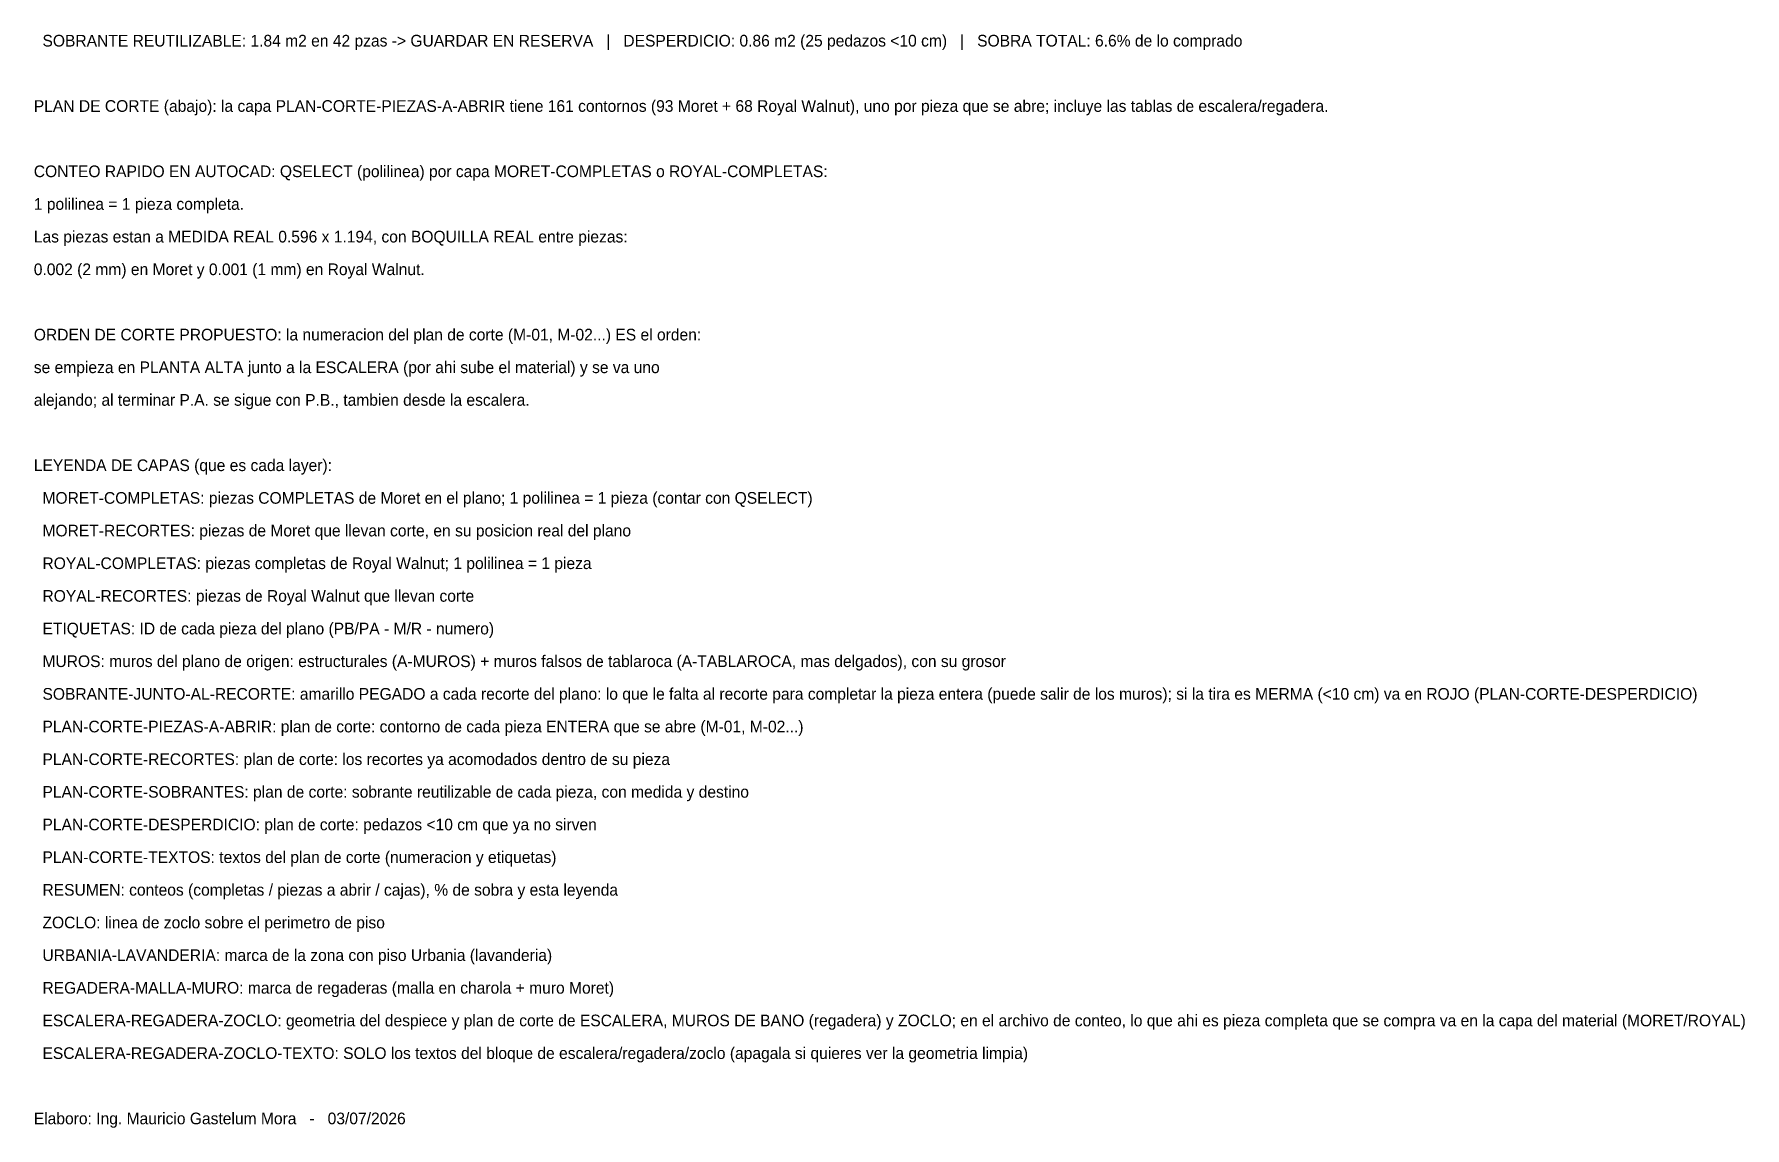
# Model space of a CAD drawing. Header units: metres. Extents: x 305.3 to 390.9, y -184.6 to -119.2.
# Drawn here: x 316.46 to 338.46, y -175.96 to -161.9 of the extents above; entities that cross this region are included whole.
import ezdxf
from ezdxf.enums import TextEntityAlignment as Align

# ---------------------------------------------------------------- set-up
doc = ezdxf.new("R2010")
doc.units = ezdxf.units.M
doc.layers.add('RESUMEN', color=5, linetype='Continuous')

msp = doc.modelspace()

# ---------------------------------------------------------------- texts
at = {"layer": 'RESUMEN'}
for s, p in [('  SOBRANTE REUTILIZABLE: 1.84 m2 en 42 pzas -> GUARDAR EN RESERVA   |   DESPERDICIO: 0.86 m2 (25 pedazos <10 cm)   |   SOBRA TOTAL: 6.6% de lo comprado', (316.459, -161.984)), ('PLAN DE CORTE (abajo): la capa PLAN-CORTE-PIEZAS-A-ABRIR tiene 161 contornos (93 Moret + 68 Royal Walnut), uno por pieza que se abre; incluye las tablas de escalera/regadera.', (316.459, -162.824)), ('CONTEO RAPIDO EN AUTOCAD: QSELECT (polilinea) por capa MORET-COMPLETAS o ROYAL-COMPLETAS:', (316.459, -163.664)), ('1 polilinea = 1 pieza completa.', (316.459, -164.084)), ('Las piezas estan a MEDIDA REAL 0.596 x 1.194, con BOQUILLA REAL entre piezas:', (316.459, -164.504)), ('0.002 (2 mm) en Moret y 0.001 (1 mm) en Royal Walnut.', (316.459, -164.924)), ('ORDEN DE CORTE PROPUESTO: la numeracion del plan de corte (M-01, M-02...) ES el orden:', (316.459, -165.764)), ('se empieza en PLANTA ALTA junto a la ESCALERA (por ahi sube el material) y se va uno', (316.459, -166.184)), ('alejando; al terminar P.A. se sigue con P.B., tambien desde la escalera.', (316.459, -166.604)), ('LEYENDA DE CAPAS (que es cada layer):', (316.459, -167.444)), ('  MORET-COMPLETAS: piezas COMPLETAS de Moret en el plano; 1 polilinea = 1 pieza (contar con QSELECT)', (316.459, -167.864)), ('  MORET-RECORTES: piezas de Moret que llevan corte, en su posicion real del plano', (316.459, -168.284)), ('  ROYAL-COMPLETAS: piezas completas de Royal Walnut; 1 polilinea = 1 pieza', (316.459, -168.704)), ('  ROYAL-RECORTES: piezas de Royal Walnut que llevan corte', (316.459, -169.124)), ('  ETIQUETAS: ID de cada pieza del plano (PB/PA - M/R - numero)', (316.459, -169.544)), ('  MUROS: muros del plano de origen: estructurales (A-MUROS) + muros falsos de tablaroca (A-TABLAROCA, mas delgados), con su grosor', (316.459, -169.964)), ('  SOBRANTE-JUNTO-AL-RECORTE: amarillo PEGADO a cada recorte del plano: lo que le falta al recorte para completar la pieza entera (puede salir de los muros); si la tira es MERMA (<10 cm) va en ROJO (PLAN-CORTE-DESPERDICIO)', (316.459, -170.384)), ('  PLAN-CORTE-PIEZAS-A-ABRIR: plan de corte: contorno de cada pieza ENTERA que se abre (M-01, M-02...)', (316.459, -170.804)), ('  PLAN-CORTE-RECORTES: plan de corte: los recortes ya acomodados dentro de su pieza', (316.459, -171.224)), ('  PLAN-CORTE-SOBRANTES: plan de corte: sobrante reutilizable de cada pieza, con medida y destino', (316.459, -171.644)), ('  PLAN-CORTE-DESPERDICIO: plan de corte: pedazos <10 cm que ya no sirven', (316.459, -172.064)), ('  PLAN-CORTE-TEXTOS: textos del plan de corte (numeracion y etiquetas)', (316.459, -172.484)), ('  RESUMEN: conteos (completas / piezas a abrir / cajas), % de sobra y esta leyenda', (316.459, -172.904)), ('  ZOCLO: linea de zoclo sobre el perimetro de piso', (316.459, -173.324)), ('  URBANIA-LAVANDERIA: marca de la zona con piso Urbania (lavanderia)', (316.459, -173.744)), ('  REGADERA-MALLA-MURO: marca de regaderas (malla en charola + muro Moret)', (316.459, -174.164)), ('  ESCALERA-REGADERA-ZOCLO: geometria del despiece y plan de corte de ESCALERA, MUROS DE BANO (regadera) y ZOCLO; en el archivo de conteo, lo que ahi es pieza completa que se compra va en la capa del material (MORET/ROYAL)', (316.459, -174.584)), ('  ESCALERA-REGADERA-ZOCLO-TEXTO: SOLO los textos del bloque de escalera/regadera/zoclo (apagala si quieres ver la geometria limpia)', (316.459, -175.004)), ('Elaboro: Ing. Mauricio Gastelum Mora   -   03/07/2026', (316.459, -175.844))]:
    msp.add_text(s, height=0.15, dxfattribs=at).set_placement(p, align=Align.MIDDLE_LEFT)

doc.saveas('drawing.dxf')
